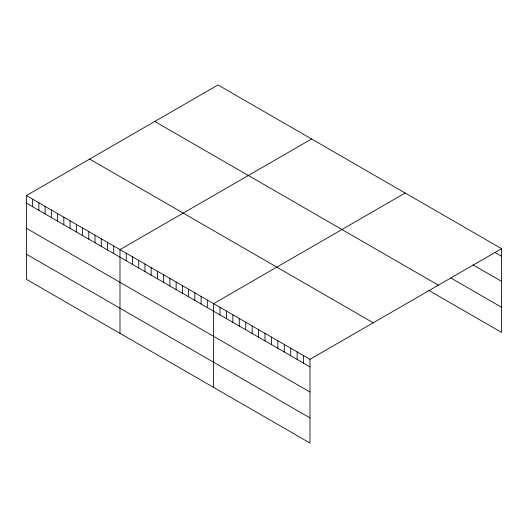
<?xml version="1.0" encoding="UTF-8"?>
<svg xmlns="http://www.w3.org/2000/svg" width="528" height="528" viewBox="0 0 528 528"><rect width="100%" height="100%" fill="white"/><g stroke="black" fill="none" stroke-linecap="round" stroke-linejoin="round"><path stroke-width="0.79" d="M26.4 195.578L309.989 359.304L309.989 443.045L26.4 279.319L26.4 195.578L218.011 84.955L501.6 248.681L501.6 332.422L428.749 290.36M311.593 138.983L119.988 249.605L119.988 333.346M405.181 193.01L213.569 303.64L213.569 387.38M309.989 359.304L501.6 248.681M495.172 252.529L501.6 256.238M473.029 264.884L501.6 281.378M450.892 278.005L501.6 307.283M154.777 121.46L438.372 285.186M89.628 159.073L373.223 322.799M26.4 203.135L309.989 366.861M26.4 228.274L309.989 392.007M26.4 254.179L309.989 417.905M303.56 355.595L303.56 363.152M297.132 351.886L297.132 359.443M290.704 348.17L290.704 355.727M284.275 344.461L284.275 352.018M277.847 340.751L277.847 348.308M271.425 337.042L271.425 344.599M264.997 333.326L264.997 340.883M258.568 329.617L258.568 337.174M252.14 325.908L252.14 333.465M245.711 322.192L245.711 329.749M239.283 318.483L239.283 326.04M232.855 314.774L232.855 322.331M226.426 311.058L226.426 318.615M219.998 307.349L219.998 314.906M207.332 300.036L207.332 307.593M201.089 296.432L201.089 303.989M194.852 292.829L194.852 300.392M188.615 289.232L188.615 296.789M182.378 285.628L182.378 293.185M176.134 282.025L176.134 289.582M169.897 278.421L169.897 285.978M163.66 274.824L163.66 282.381M157.417 271.22L157.417 278.777M151.18 267.617L151.18 275.174M144.943 264.013L144.943 271.57M138.699 260.416L138.699 267.973M132.462 256.813L132.462 264.37M126.225 253.209L126.225 260.766M113.744 246.008L113.744 253.565M107.507 242.405L107.507 249.962M101.27 238.801L101.27 246.358M95.027 235.198L95.027 242.755M88.79 231.601L88.79 239.158M82.553 227.997L82.553 235.554M76.309 224.393L76.309 231.95M70.072 220.79L70.072 228.347M63.835 217.186L63.835 224.743M57.598 213.589L57.598 221.146M51.355 209.986L51.355 217.543M45.118 206.382L45.118 213.939M38.881 202.778L38.881 210.335M32.637 199.181L32.637 206.738"/></g></svg>
